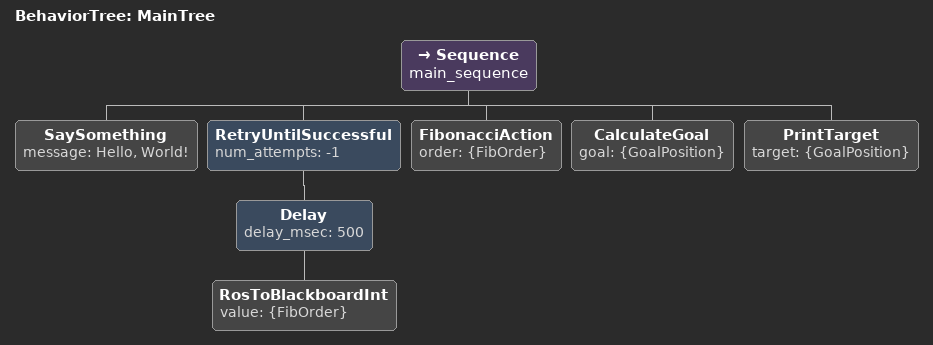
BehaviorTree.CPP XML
<?xml version="1.0" encoding="UTF-8"?>
<root BTCPP_format="4"
      main_tree_to_execute="MainTree">
  <BehaviorTree ID="MainTree">
    <Sequence name="main_sequence">
      <SaySomething message="Hello, World!"/>
      <RetryUntilSuccessful num_attempts="-1">
        <Delay delay_msec="500">
          <RosToBlackboardInt value="{FibOrder}"/> <!-- write order to FibOrder -->
        </Delay>
      </RetryUntilSuccessful>
      <FibonacciAction order="{FibOrder}"/> <!-- read from FibOrder -->
      <CalculateGoal goal="{GoalPosition}"/> <!-- write goal to GoalPosition -->
      <PrintTarget target="{GoalPosition}"/> <!-- read from GoalPosition -->
    </Sequence>
  </BehaviorTree>

</root>
